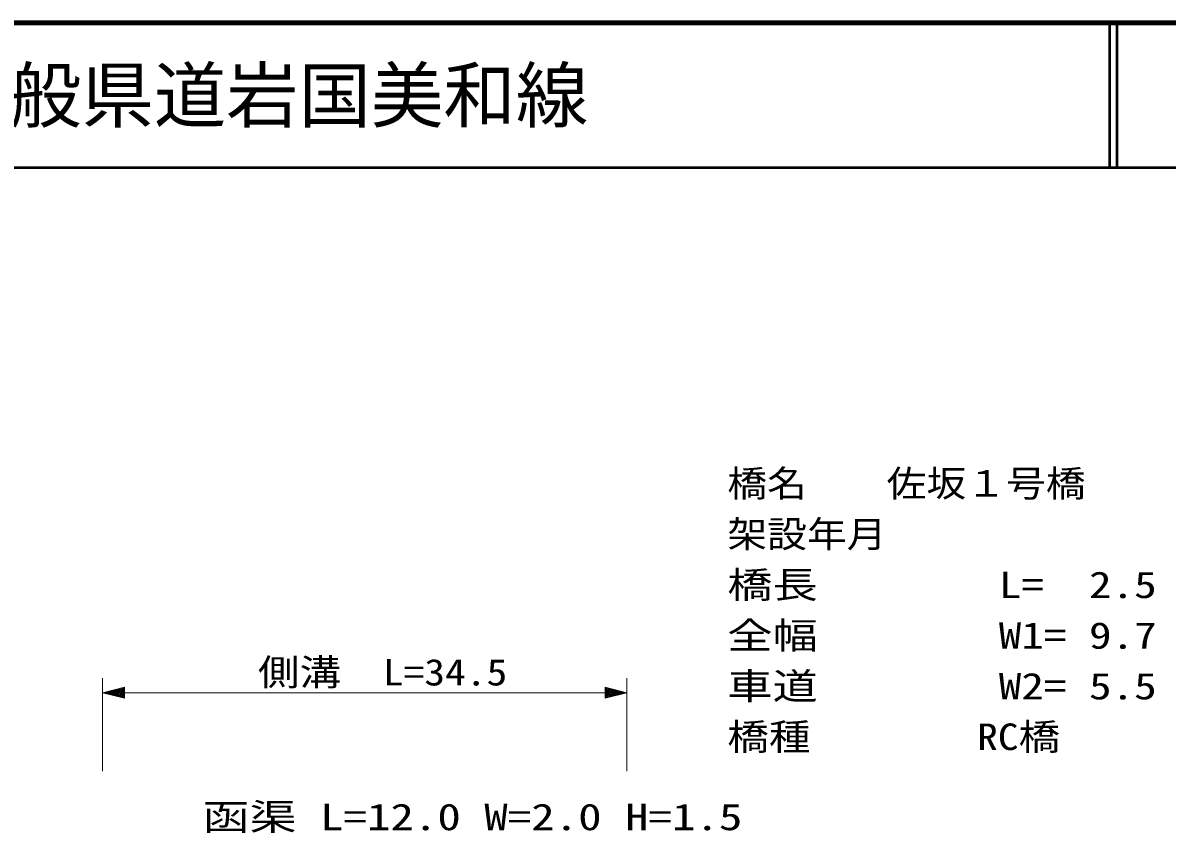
# Model space of a CAD drawing. Units: millimetres, scale not verified. Extents: x 80082 to 720082, y -79451 to 280549.
# Drawn here: x 262768 to 341809, y 224572 to 280549 of the extents above; entities that cross this region are included whole.
import ezdxf
from ezdxf.enums import TextEntityAlignment as Align

# ---------------------------------------------------------------- set-up
doc = ezdxf.new("R2010")
doc.units = ezdxf.units.MM
doc.header["$LTSCALE"] = 1000
doc.layers.add('M-STR-HTXT', color=7, linetype='Continuous')
doc.layers.add('M-TTL-TXT', color=7, linetype='Continuous')
for name, color, linetype, lineweight in [('M-TTL', 2, 'Continuous', 140), ('M-TTL-LINE', 7, 'Continuous', 50), ('S-BGD-HTXT', 6, 'Continuous', 13)]:
    doc.layers.add(name, color=color, linetype=linetype, lineweight=lineweight)
doc.styles.add('ＭＳ ゴシック', font='')
doc.styles.get('ＭＳ ゴシック').set_extended_font_data('MS Gothic')

# ---------------------------------------------------------------- blocks, each defined once
blk = doc.blocks.new('BUHIN14')
at = {"color": 6, "linetype": 'Continuous', "lineweight": 13}
for points in [[(0, 0), (1500, -375), (1500, 375)], [(308, 0), (1406, 262), (1406, -262)], [(458, 0), (1350, 206), (1350, -206)], [(611, 0), (1294, 150), (1294, -150)], [(761, 0), (1238, 94), (1238, -94)]]:
    blk.add_lwpolyline(points, close=True, dxfattribs=at)
for points in [[(154, 0), (1462, 319), (1462, -319), (158, 0)], [(1181, 0), (915, 0), (1181, 38), (1181, -38), (915, 0)]]:
    blk.add_lwpolyline(points, dxfattribs=at)

msp = doc.modelspace()

# ---------------------------------------------------------------- linework, layer by layer
at = {"layer": 'M-TTL'}
msp.add_line((720082, 280549), (80082, 280549), dxfattribs=at)
at = {"layer": 'M-TTL-LINE'}
for p, q in [((337832, 280549), (337832, 270549)), ((338332, 280549), (338332, 270549)), ((80082, 270549), (720082, 270549))]:
    msp.add_line(p, q, dxfattribs=at)
at = {"layer": 'S-BGD-HTXT'}
for p, q in [((268276, 228849), (268276, 235270)), ((304491, 235270), (304491, 228849)), ((268276, 234270), (304491, 234270))]:
    msp.add_line(p, q, dxfattribs=at)
for points in [[(304491, 234270), (302991, 234645), (302991, 233895)], [(304183, 234270), (303084, 234008), (303084, 234533)], [(304033, 234270), (303141, 234064), (303141, 234476)], [(303879, 234270), (303197, 234120), (303197, 234420)], [(303729, 234270), (303253, 234176), (303253, 234364)]]:
    msp.add_lwpolyline(points, close=True, dxfattribs=at)
for points in [[(304337, 234270), (303028, 233951), (303028, 234589), (304333, 234270)], [(303309, 234270), (303576, 234270), (303309, 234233), (303309, 234308), (303576, 234270)]]:
    msp.add_lwpolyline(points, dxfattribs=at)

# ---------------------------------------------------------------- block references
msp.add_blockref('BUHIN14', (268276, 234270), dxfattribs=at)

# ---------------------------------------------------------------- texts
at = {"layer": 'M-STR-HTXT', "style": 'ＭＳ ゴシック'}
for s, width, p in [('橋名\u3000\u3000佐坂１号橋', 1.1, (311429, 247262)), ('架設年月\u3000\u3000', 1.1, (311429, 243762)), ('橋長\u3000\u3000\u3000\u3000L=  2.5', 1.25, (311429, 240262)), ('全幅\u3000\u3000\u3000\u3000W1= 9.7', 1.25, (311429, 236762)), ('車道\u3000\u3000\u3000\u3000W2= 5.5', 1.25, (311429, 233262)), ('橋種\u3000\u3000\u3000\u3000RC橋', 1.15, (311429, 229762))]:
    msp.add_text(s, height=1833, dxfattribs=dict(at, width=width)).set_placement(p, align=Align.BOTTOM_LEFT)
at = {"layer": 'M-TTL-TXT', "style": 'ＭＳ ゴシック'}
msp.add_text('一般県道岩国美和線', height=3666, dxfattribs=at).set_placement((256816, 275549), align=Align.MIDDLE_LEFT)
at = {"layer": 'S-BGD-HTXT', "style": 'ＭＳ ゴシック'}
for s, width, p in [('側溝\u3000L=34.5', 1.15, (279003, 234223)), ('函渠 L=12.0 W=2.0 H=1.5', 1.3, (275173, 224225))]:
    msp.add_text(s, height=1833, dxfattribs=dict(at, width=width)).set_placement(p, align=Align.BOTTOM_LEFT)

doc.saveas('drawing.dxf')
